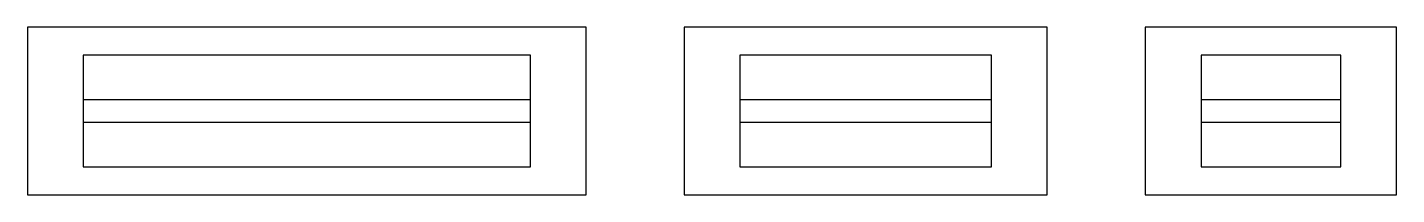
# Model space of a CAD drawing. Header units: millimetres. Extents: x 20 to 265, y 20 to 50.
import ezdxf

# ---------------------------------------------------------------- set-up
doc = ezdxf.new("R2010")
doc.units = ezdxf.units.MM

msp = doc.modelspace()

# ---------------------------------------------------------------- linework, layer by layer
for p, q in [((110, 45), (30, 45)), ((30, 45), (30, 25)), ((110, 25), (110, 45)), ((192.5, 45), (147.5, 45)), ((147.5, 45), (147.5, 25)), ((192.5, 25), (192.5, 45)), ((255, 45), (230, 45)), ((230, 45), (230, 25)), ((255, 25), (255, 45)), ((110, 37), (30, 37)), ((192.5, 37), (147.5, 37)), ((255, 37), (230, 37)), ((30, 33), (110, 33)), ((147.5, 33), (192.5, 33)), ((230, 33), (255, 33)), ((30, 25), (110, 25)), ((147.5, 25), (192.5, 25)), ((230, 25), (255, 25))]:
    msp.add_line(p, q)
for points in [[(20, 20), (120, 20), (120, 50), (20, 50)], [(137.5, 20), (202.5, 20), (202.5, 50), (137.5, 50)], [(220, 20), (265, 20), (265, 50), (220, 50)]]:
    msp.add_lwpolyline(points, close=True)

doc.saveas('drawing.dxf')
